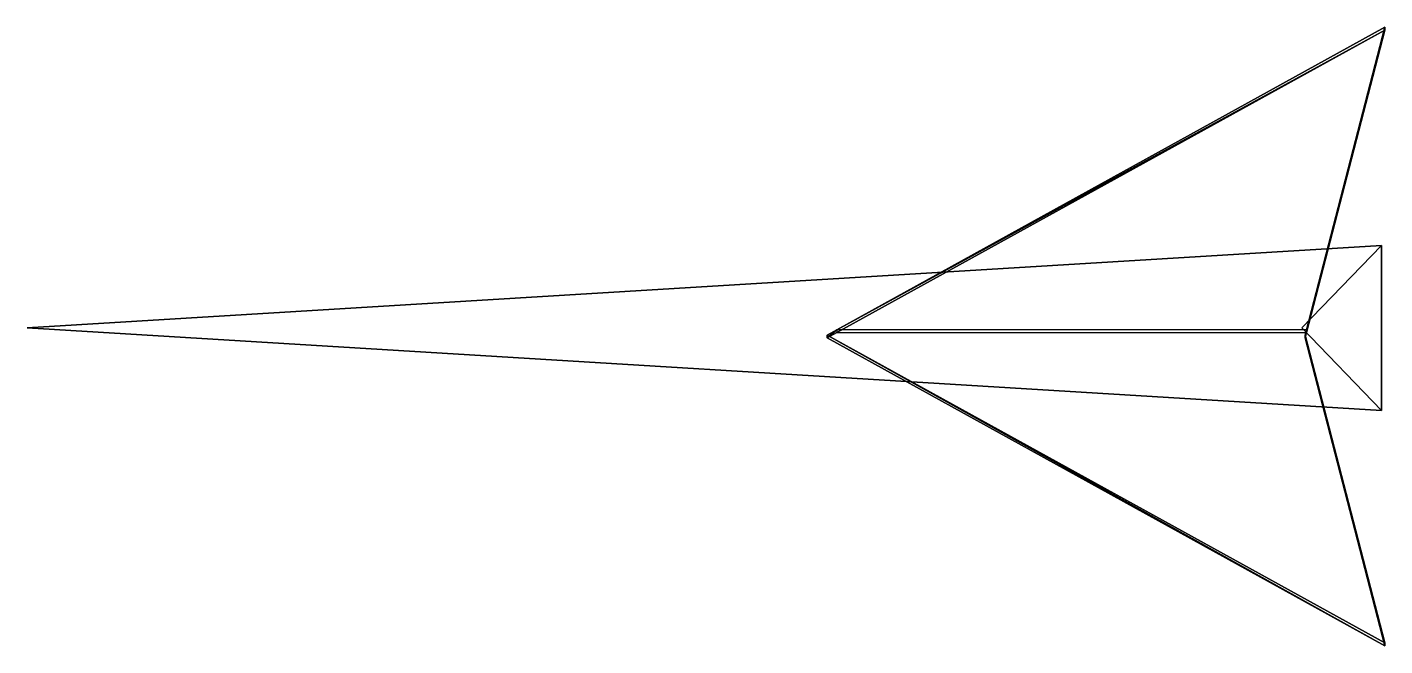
# Model space of a CAD drawing. Header units: metres. Extents: x -1 to 0.06, y -0.23 to 0.26.
import ezdxf

# ---------------------------------------------------------------- set-up
doc = ezdxf.new("R2010")
doc.units = ezdxf.units.M

msp = doc.modelspace()

# ---------------------------------------------------------------- linework, layer by layer
at = {"layer": 'kaze.m'}
for points in [[(-0.367411, 0.018357, 0.005083), (-0.375, 0.014168, 0.006205), (0.0625, -0.227313, 0.07091), (0, 0.014168, 0.006205), (0.001084, 0.018357, 0.005083)], [(0.001084, 0.01611, 0.005083), (0, 0.011921, 0.003961), (0.0625, -0.229567, -0.06072), (-0.375, 0.011921, 0.003961), (-0.367411, 0.01611, 0.005083)]]:
    msp.add_polyline3d(points, close=True, dxfattribs=at)
for points in [[(-0.367411, 0.018357, 0.005083), (0.0625, 0.25565, -0.0585), (0.001084, 0.018357, 0.005083)], [(-0.367411, 0.018357, 0.005083), (0.0625, 0.253409, 0.068642), (0.0625, 0.25565, -0.0585)], [(0.0625, 0.25565, -0.0585), (0.001084, 0.01611, 0.005083), (0.001084, 0.018357, 0.005083)], [(0.0625, 0.25565, -0.0585), (0.0625, 0.253409, 0.068642), (0.001084, 0.01611, 0.005083)], [(0.001084, 0.01611, 0.005083), (0.0625, 0.253409, 0.068642), (-0.367411, 0.01611, 0.005083)], [(-0.367411, 0.018357, 0.005083), (-0.367411, 0.01611, 0.005083), (0.0625, 0.253409, 0.068642)], [(0.059891, 0.084463, 0.241693), (-1.002609, 0.019759, 0.000212), (0.059891, -0.044946, -0.24127), (-0.002609, 0.019759, 0.000212)], [(0.059891, 0.084463, 0.241693), (-1.002609, 0.019759, 0.001565), (-1.002609, 0.019759, 0.000212)], [(0.059891, 0.084463, 0.241693), (0.059891, -0.044922, 0.243053), (-1.002609, 0.019759, 0.001565)], [(-0.002609, 0.019759, 0.001565), (0.059891, 0.08444, -0.239923), (-1.002609, 0.019759, 0.001565), (0.059891, -0.044922, 0.243053)], [(-1.002609, 0.019759, 0.000212), (0.059891, 0.08444, -0.239923), (0.059891, -0.044946, -0.24127)], [(-1.002609, 0.019759, 0.000212), (-1.002609, 0.019759, 0.001565), (0.059891, 0.08444, -0.239923)], [(-0.002609, 0.019759, 0.000212), (0.059891, -0.044922, 0.243053), (0.059891, 0.084463, 0.241693)], [(0.059891, -0.044946, -0.24127), (0.059891, 0.08444, -0.239923), (-0.002609, 0.019759, 0.001565)], [(-0.367411, 0.018357, 0.005083), (-0.375, 0.011921, 0.003961), (-0.375, 0.014168, 0.006205)], [(-0.367411, 0.018357, 0.005083), (-0.367411, 0.01611, 0.005083), (-0.375, 0.011921, 0.003961)], [(-0.375, 0.014168, 0.006205), (0.0625, -0.229567, -0.06072), (0.0625, -0.227313, 0.07091)], [(-0.375, 0.014168, 0.006205), (-0.375, 0.011921, 0.003961), (0.0625, -0.229567, -0.06072)], [(-0.002609, 0.019759, 0.000212), (-0.002609, 0.019759, 0.001565), (0.059891, -0.044922, 0.243053)], [(0.059891, -0.044946, -0.24127), (-0.002609, 0.019759, 0.001565), (-0.002609, 0.019759, 0.000212)], [(0, 0.014168, 0.006205), (0, 0.011921, 0.003961), (0.001084, 0.01611, 0.005083)], [(0.0625, -0.227313, 0.07091), (0, 0.011921, 0.003961), (0, 0.014168, 0.006205)], [(0.0625, -0.227313, 0.07091), (0.0625, -0.229567, -0.06072), (0, 0.011921, 0.003961)]]:
    msp.add_3dface(points, dxfattribs=at)

doc.saveas('drawing.dxf')
